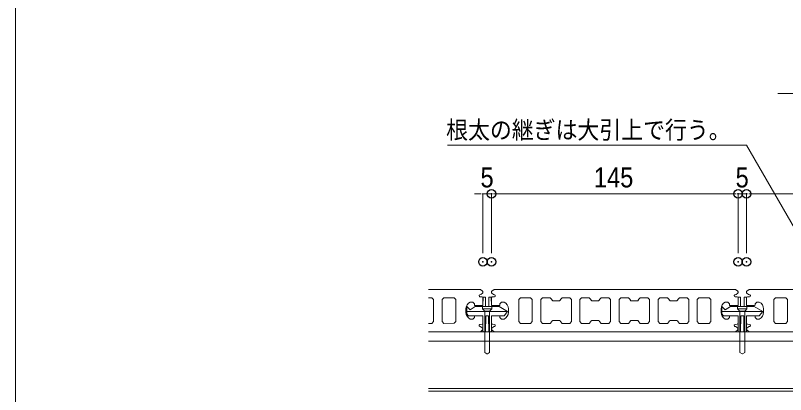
# Model space of a CAD drawing. Units: millimetres, scale not verified. Extents: x -4131 to 4169, y -981 to 998.
# Drawn here: x 69 to 521.9, y -413.1 to -189.8 of the extents above; entities that cross this region are included whole.
import ezdxf
from ezdxf.enums import TextEntityAlignment as Align

# ---------------------------------------------------------------- set-up
doc = ezdxf.new("R2010")
doc.units = ezdxf.units.MM
doc.header["$LTSCALE"] = 10
doc.header["$PDMODE"] = 32
doc.header["$PDSIZE"] = 5
for name, color, linetype, lineweight in [('0-0_図枠', 7, 'Continuous', 9), ('0-1_デッキ', 7, 'Continuous', 9), ('0-2_文字', 4, 'Continuous', 9), ('0-3_寸法', 7, 'Continuous', 9), ('0-6_0', 7, 'Continuous', 9), ('0-A_根太', 4, 'Continuous', 9), ('0-B_WQCS', 4, 'Continuous', 9)]:
    doc.layers.add(name, color=color, linetype=linetype, lineweight=lineweight)
doc.layers.add('0-7_DEFPOINTS', color=7, linetype='Continuous')
doc.styles.add('ＭＳ ゴシック', font='')
doc.styles.add('ＭＳ Ｐゴシック', font='')
doc.styles.get('ＭＳ ゴシック').set_extended_font_data('MS Gothic')
doc.styles.get('ＭＳ Ｐゴシック').set_extended_font_data('MS PGothic')

# ---------------------------------------------------------------- blocks, each defined once
blk = doc.blocks.new('_DOT')
at = {"layer": '0-6_0'}
for p, q in [((-5, 0), (-10, 0)), ((-2.5, 0), (2.5, 0))]:
    blk.add_line(p, q, dxfattribs=at)
blk = doc.blocks.new('25×145開\u30002軸')
at = {"layer": '0-1_デッキ'}
for p, q in [((-725, 110), (-725, 107.3)), ((-723.1, 103.4), (-713.3, 95.5)), ((-711.6, 94.6), (-706.1, 93)), ((706.1, 93), (711.6, 94.6)), ((713.3, 95.5), (723.1, 103.4)), ((725, 107.3), (725, 110)), ((-707.1, 81.5), (-720.4, 80.3)), ((-702.5, 88.1), (-702.5, 86.5)), ((702.5, 86.5), (702.5, 88.1)), ((720.4, 80.3), (707.1, 81.5)), ((-625, 10), (-625, -10)), ((625, -10), (625, 10)), ((-720.4, -80.3), (-707.1, -81.5)), ((-702.5, -86.5), (-702.5, -88.1)), ((702.5, -88.1), (702.5, -86.5)), ((707.1, -81.5), (720.4, -80.3)), ((-725, -107.3), (-725, -110)), ((-713.3, -95.5), (-723.1, -103.4)), ((-706.1, -93), (-711.6, -94.6)), ((711.6, -94.6), (706.1, -93)), ((723.1, -103.4), (713.3, -95.5)), ((725, -110), (725, -107.3))]:
    blk.add_line(p, q, dxfattribs=at)
for points in [[(723.2, 113.9), (709.9, 125), (-709.9, 125), (-723.2, 113.9)], [(-725, 75.3), (-725, 32.5), (-722.5, 30), (-677.5, 30)], [(-677.5, 30), (-675, 32.5), (-675, 40), (-665, 50), (-650, 50)], [(650, 50), (665, 50), (675, 40), (675, 32.5), (677.5, 30), (722.5, 30), (725, 32.5), (725, 75.3)], [(-650, -50), (-665, -50), (-675, -40), (-675, -32.5), (-677.5, -30), (-722.5, -30), (-725, -32.5), (-725, -75.3)], [(725, -75.3), (725, -32.5), (722.5, -30), (677.5, -30), (675, -32.5), (675, -40), (665, -50), (650, -50)], [(-723.2, -113.9), (-709.9, -125), (709.9, -125), (723.2, -113.9)]]:
    blk.add_lwpolyline(points, dxfattribs=at)
for points in [[(-565, -65), (-565, 65), (-555, 75), (-495, 75), (-485, 65), (-485, -65), (-495, -75), (-555, -75)], [(-435, -65), (-435, 65), (-425, 75), (-380, 75), (-370, 65), (-370, 62.5), (-365, 57.5), (-325, 57.5), (-320, 62.5), (-320, 65), (-310, 75), (-265, 75), (-255, 65), (-255, -65), (-265, -75), (-310, -75), (-320, -65), (-320, -62.5), (-325, -57.5), (-365, -57.5), (-370, -62.5), (-370, -65), (-380, -75), (-425, -75)], [(-195, 75), (-150, 75), (-140, 65), (-140, 62.5), (-135, 57.5), (-95, 57.5), (-90, 62.5), (-90, 65), (-80, 75), (-35, 75), (-25, 65), (-25, -65), (-35, -75), (-80, -75), (-90, -65), (-90, -62.5), (-95, -57.5), (-135, -57.5), (-140, -62.5), (-140, -65), (-150, -75), (-195, -75), (-205, -65), (-205, 65)], [(35, -75), (25, -65), (25, 65), (35, 75), (80, 75), (90, 65), (90, 62.5), (95, 57.5), (135, 57.5), (140, 62.5), (140, 65), (150, 75), (195, 75), (205, 65), (205, -65), (195, -75), (150, -75), (140, -65), (140, -62.5), (135, -57.5), (95, -57.5), (90, -62.5), (90, -65), (80, -75)], [(320, -65), (310, -75), (265, -75), (255, -65), (255, 65), (265, 75), (310, 75), (320, 65), (320, 62.5), (325, 57.5), (365, 57.5), (370, 62.5), (370, 65), (380, 75), (425, 75), (435, 65), (435, -65), (425, -75), (380, -75), (370, -65), (370, -62.5), (365, -57.5), (325, -57.5), (320, -62.5)], [(565, -65), (555, -75), (495, -75), (485, -65), (485, 65), (495, 75), (555, 75), (565, 65)]]:
    blk.add_lwpolyline(points, close=True, dxfattribs=at)
for centre, radius, start, end in [((-719.9, 110), 5.08, 129.8056, 180), ((-719.9, 107.3), 5.08, 180, 231.3402), ((-710.1, 99.5), 5.08, 231.3402, 253.3008), ((-707.6, 88.1), 5.08, 0, 73.3008), ((707.6, 88.1), 5.08, 106.6992, 180), ((710.1, 99.5), 5.08, 286.6992, 308.6598), ((719.9, 107.3), 5.08, 308.6598, 0), ((719.9, 110), 5.08, 0, 50.1944), ((-719.9, 75.3), 5.08, 95.0796, 180), ((-707.6, 86.5), 5.08, 275.0796, 0), ((-672.1, 8.4), 47.1, 1.9679, 62.0493), ((672.1, 8.4), 47.1, 117.9507, 178.0321), ((707.6, 86.5), 5.08, 180, 264.9204), ((719.9, 75.3), 5.08, 0, 84.9204), ((-672.1, -8.4), 47.1, 297.9507, 358.0321), ((672.1, -8.4), 47.1, 181.9679, 242.0493), ((-719.9, -75.3), 5.08, 180, 264.9204), ((-707.6, -86.5), 5.08, 0, 84.9204), ((-707.6, -88.1), 5.08, 286.6992, 0), ((707.6, -86.5), 5.08, 95.0796, 180), ((707.6, -88.1), 5.08, 180, 253.3008), ((719.9, -75.3), 5.08, 275.0796, 0), ((-719.9, -107.3), 5.08, 128.6598, 180), ((-719.9, -110), 5.08, 180, 230.1944), ((-710.1, -99.5), 5.08, 106.6992, 128.6598), ((710.1, -99.5), 5.08, 51.3402, 73.3008), ((719.9, -107.3), 5.08, 0, 51.3402), ((719.9, -110), 5.08, 309.8056, 0)]:
    blk.add_arc(centre, radius, start, end, dxfattribs=at)
blk = doc.blocks.new('グループ-20-1')
at = {"layer": '0-1_デッキ'}
for p, q in [((4248, -595.4), (3943, -595.4)), ((4240.6, -633.8), (4240.6, -632.2)), ((4244.2, -627.4), (4249.6, -625.7)), ((4261.3, -606.4), (4248, -595.4)), ((4251.4, -624.8), (4261.2, -617)), ((4263.1, -613), (4263.1, -610.3)), ((3943, -645.4), (3963.1, -645.4)), ((3963.1, -645.4), (3973.1, -655.4)), ((3973.1, -655.4), (3973.1, -785.4)), ((4023.1, -655.4), (4033.1, -645.4)), ((4023.1, -785.4), (4023.1, -655.4)), ((4033.1, -645.4), (4093.1, -645.4)), ((4093.1, -645.4), (4103.1, -655.4)), ((4103.1, -655.4), (4103.1, -785.3)), ((4188.1, -670.4), (4203.1, -670.4)), ((4203.1, -670.4), (4213.1, -680.4)), ((4258.4, -640), (4245.2, -638.9)), ((4263.1, -687.9), (4263.1, -645.1)), ((4163.1, -730.4), (4163.1, -710.4)), ((4213.1, -680.4), (4213.1, -687.9)), ((4213.1, -687.9), (4215.6, -690.4)), ((4215.6, -690.4), (4260.6, -690.4)), ((4260.6, -690.4), (4263.1, -687.9)), ((4213.1, -760.4), (4203.1, -770.4)), ((4215.6, -750.4), (4213.1, -752.9)), ((4213.1, -752.9), (4213.1, -760.4)), ((4260.6, -750.4), (4215.6, -750.4)), ((4263.1, -752.9), (4260.6, -750.4)), ((4263.1, -795.6), (4263.1, -752.9)), ((3963.1, -795.4), (3943, -795.4)), ((3973.1, -785.4), (3963.1, -795.4)), ((4033.1, -795.4), (4023.1, -785.4)), ((4093.1, -795.3), (4033.1, -795.4)), ((4103.1, -785.3), (4093.1, -795.3)), ((4203.1, -770.4), (4188.1, -770.4)), ((4240.6, -808.5), (4240.6, -806.9)), ((4249.6, -815), (4244.2, -813.3)), ((4245.2, -801.8), (4258.4, -800.7)), ((3943, -845.4), (4248, -845.4)), ((4248, -845.4), (4261.3, -834.3)), ((4261.2, -823.7), (4251.4, -815.9)), ((4263.1, -830.4), (4263.1, -827.7))]:
    blk.add_line(p, q, dxfattribs=at)
for centre, radius, start, end in [((4245.7, -632.2), 5.08, 106.6992, 180), ((4245.7, -633.8), 5.08, 180, 264.9204), ((4248.2, -620.9), 5.08, 286.6992, 308.6598), ((4258, -613), 5.08, 308.6598, 360), ((4258, -610.3), 5.08, 360, 50.1944), ((4210.2, -712), 47.1, 117.9507, 178.0321), ((4258, -645.1), 5.08, 360, 84.9204), ((4210.2, -728.7), 47.1, 181.9679, 242.0493), ((4245.7, -806.9), 5.08, 95.0796, 180), ((4245.7, -808.5), 5.08, 180, 253.3008), ((4248.2, -819.8), 5.08, 51.3402, 73.3008), ((4258, -795.6), 5.08, 275.0796, 0), ((4258, -827.7), 5.08, 0, 51.3402), ((4258, -830.4), 5.08, 309.8056, 360)]:
    blk.add_arc(centre, radius, start, end, dxfattribs=at)
blk = doc.blocks.new('グループ-41-1')
at = {"layer": '0-A_根太'}
for p, q in [((3943, -845.4), (6528, -845.4)), ((6528, -1195.4), (6528, -845.4)), ((3943, -900.4), (6528, -900.4)), ((3943, -1179.4), (6528, -1179.4)), ((3943, -1195.4), (6528, -1195.4))]:
    blk.add_line(p, q, dxfattribs=at)
blk = doc.blocks.new('グループ-97-1')
at = {"layer": '0-B_WQCS'}
for p, q in [((-24.1, 164.6), (-24.9, 117.3)), ((-10, 167.5), (-21.1, 167.5)), ((-10, 167.5), (-10, 164.6)), ((-10, 164.6), (-10, 117.3)), ((10, 164.6), (10, 167.5)), ((21.1, 167.5), (10, 167.5)), ((10, 117.3), (10, 164.6)), ((24.9, 117.3), (24.1, 164.6)), ((-70, 112.5), (70, 112.5)), ((120, 82.5), (-120, 82.5)), ((-25, 52.8), (-25, -34.5)), ((-8.4, 52.7), (-9.9, -34.6)), ((9.9, -34.6), (8.4, 52.7)), ((25, -34.5), (25, 52.8)), ((100, 57.5), (120, 82.5)), ((-22, -37.5), (-10, -37.5)), ((-9.9, -34.6), (-10, -37.5)), ((10, -37.5), (9.9, -34.6)), ((10, -37.5), (22, -37.5))]:
    blk.add_line(p, q, dxfattribs=at)
blk.add_lwpolyline([(-120, 112.5), (-100, 92.5), (-70, 112.5), (-24.9, 117.5), (-24.1, 164.6), (-21.1, 167.5), (-10, 167.5), (-10, 112.5), (10, 112.5), (10, 167.5), (21.1, 167.5), (24.1, 164.6), (24.9, 117.5), (70, 112.5), (120, 82.5), (99.5, 57.5), (25, 57.5), (25, -34.5), (22, -37.5), (10, -37.5), (8.3, 57.5), (-8.3, 57.5), (-10, -37.5), (-22, -37.5), (-25, -34.5), (-25, 57.5), (-110, 57.5), (-120, 67.5)], close=True, dxfattribs=at)
for centre, start, end in [((-21.1, 164.5), 90, 179), ((21.1, 164.5), 1, 90), ((-22, -34.5), 180, 270), ((22, -34.5), 270, 0)]:
    blk.add_arc(centre, 3, start, end, dxfattribs=at)
blk = doc.blocks.new('グループ-98-1')
at = {"layer": '0-B_WQCS'}
for p, q in [((27.5, 97.5), (-27.5, 97.5)), ((-27.5, 97.5), (-20, 90)), ((27.5, 97.5), (19.9, 90)), ((27.5, 112.5), (27.5, 97.5)), ((14.1, 84.1), (-14.1, 84.1)), ((-14.1, 75.8), (-14.1, -158.5)), ((14.1, 75.8), (14.1, -158.5)), ((-14.1, -158.5), (-1.8, -167.1)), ((-1.8, -167.1), (0, -167.5))]:
    blk.add_line(p, q, dxfattribs=at)
for points in [[(27.5, 112.5), (-27.5, 112.5), (-27.5, 97.5)], [(0, -167.5), (1.8, -167.1), (14.1, -158.5)]]:
    blk.add_lwpolyline(points, dxfattribs=at)
for centre, start, end in [((-34.1, 75.8), 0, 45), ((34.1, 75.8), 135, 180)]:
    blk.add_arc(centre, 20, start, end, dxfattribs=at)
blk = doc.blocks.new('グループ-99-1')
at = {"layer": '0-B_WQCS'}
for name in ['グループ-97-1', 'グループ-98-1']:
    blk.add_blockref(name, (0, 0), dxfattribs=at)
blk = doc.blocks.new('WQCS2016断')
at = {"layer": '0-B_WQCS'}
blk.add_blockref('グループ-99-1', (0, 0), dxfattribs=at)

msp = doc.modelspace()

# ---------------------------------------------------------------- linework, layer by layer
at = {"layer": '0-0_図枠', "color": 5}
msp.add_lwpolyline([(69.05, 384.21), (2069.05, 384.21), (2069.05, -915.79), (69.05, -915.79)], close=True, dxfattribs=at)
at = {"layer": '0-2_文字'}
for p, q in [((722.01, -235.91), (517.4, -235.91)), ((498.85, -266.24), (570.45, -390.27))]:
    msp.add_line(p, q, dxfattribs=at)
at = {"layer": '0-3_寸法', "color": 4}
msp.add_line((498.85, -266.24), (323.05, -266.24), dxfattribs=at)
at = {"layer": '0-3_寸法'}
for p, q in [((341.45, -294.9), (338.95, -294.9)), ((343.96, -329.9), (343.96, -294.9)), ((343.96, -294.9), (348.96, -294.9)), ((348.96, -329.9), (348.96, -294.9)), ((348.96, -329.9), (348.96, -294.9)), ((351.46, -294.9), (491.45, -294.9)), ((351.46, -294.9), (353.97, -294.9)), ((491.45, -294.9), (488.95, -294.9)), ((493.96, -329.9), (493.96, -294.9)), ((493.96, -329.9), (493.96, -294.9)), ((493.96, -294.9), (498.96, -294.9)), ((498.96, -329.9), (498.96, -294.9)), ((498.96, -329.9), (498.96, -294.9)), ((501.46, -294.9), (641.45, -294.9)), ((501.46, -294.9), (503.97, -294.9))]:
    msp.add_line(p, q, dxfattribs=at)
at = {"layer": '0-7_DEFPOINTS'}
for p in [(348.96, -294.9), (493.96, -294.9), (498.96, -294.9), (343.96, -334.9), (348.96, -334.9), (493.96, -334.9), (498.96, -334.9)]:
    msp.add_point(p, dxfattribs=at)

# ---------------------------------------------------------------- block references
at = {"layer": '0-1_デッキ', "xscale": 0.1, "yscale": 0.1}
for name, p in [('グループ-20-1', (-82.35, -291.6)), ('25×145開\u30002軸', (421.46, -363.64)), ('25×145開\u30002軸', (571.46, -363.64))]:
    msp.add_blockref(name, p, dxfattribs=at)
at = {"layer": '0-3_寸法', "xscale": 0.2503723, "yscale": 0.2503723}
for p in [(343.96, -294.9), (493.96, -294.9), (493.96, -294.9)]:
    msp.add_blockref('_DOT', p, dxfattribs=at)
at = {"layer": '0-3_寸法', "xscale": 0.2503723, "yscale": 0.2503723, "rotation": 180}
for p in [(348.96, -294.9), (348.96, -294.9), (498.96, -294.9), (498.96, -294.9)]:
    msp.add_blockref('_DOT', p, dxfattribs=at)
at = {"layer": '0-A_根太', "xscale": 0.1, "yscale": 0.1}
msp.add_blockref('グループ-41-1', (-82.35, -291.6), dxfattribs=at)
at = {"layer": '0-B_WQCS', "xscale": 0.1, "yscale": 0.1}
for p in [(346.46, -372.39), (496.46, -372.39)]:
    msp.add_blockref('WQCS2016断', p, dxfattribs=at)

# ---------------------------------------------------------------- texts
at = {"layer": '0-2_文字', "style": 'ＭＳ ゴシック', "width": 0.9}
msp.add_text('根太の継ぎは大引上で行う。', height=10.48, dxfattribs=at).set_placement((322.33, -265.64), align=Align.BOTTOM_LEFT)
at = {"layer": '0-3_寸法', "style": 'ＭＳ Ｐゴシック', "width": 0.9}
for s, p in [('5', (342.51, -294.66)), ('145', (409.18, -294.66)), ('5', (492.51, -294.66))]:
    msp.add_text(s, height=11.8, dxfattribs=at).set_placement(p, align=Align.BOTTOM_LEFT)

doc.saveas('drawing.dxf')
